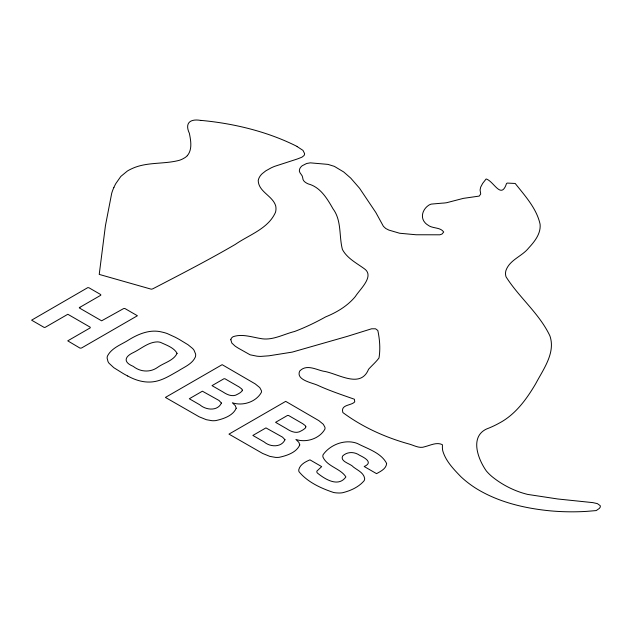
<?xml version="1.0" encoding="UTF-8"?>
<svg xmlns="http://www.w3.org/2000/svg" width="632" height="632" viewBox="0 0 632 632"><rect width="100%" height="100%" fill="white"/><g stroke="black" fill="none" stroke-linecap="round" stroke-linejoin="round"><path stroke-width="0.95" d="M113.91 187.404L114.21 186.748A139.309 80.43 0 0 1 115.79 183.612L120.823 176.431L127.316 171.075A37.272 21.52 0 0 1 131.495 168.855C146.529 161.595 163.728 164.533 179.425 160.275A22.626 13.067 0 0 0 182.648 158.948L184.742 157.771A19.758 11.408 0 0 0 187.277 155.717M187.277 155.717C192.507 149.587 190.809 140.62 189.387 133.368C184.56 123.066 190.106 118.524 200.81 120.428M297.111 146.569L302.981 150.384L304.585 153.592A9.851 5.688 0 0 1 303.945 155.614L301.97 157.163L298.565 158.521A83.574 48.253 0 0 1 295.871 159.469L274.588 166.366A56.011 32.335 0 0 0 271.144 167.875L265.811 170.838L262.162 173.713A28.393 16.393 0 0 0 258.219 180.555C258.535 191.836 272.574 195.722 275.671 205.795A39.603 22.863 0 0 1 275.481 212.328C268.252 228.768 249.103 234.788 235.286 244.418C208.284 260.147 180.476 274.446 152.739 288.848L151.309 289.203L99.224 274.407L105.441 225.624L111.706 193.281A122.497 70.721 0 0 1 113.902 187.404M127.711 375.993C134.395 379.666 141.876 382.234 149.594 382.044A19.331 11.163 0 0 0 152.778 381.831C162.195 380.772 170.261 375.392 178.343 370.889C184.37 366.947 192.223 364.056 195.328 357.056A19.782 11.423 0 0 0 195.588 354.007L194.064 350.294A25.825 14.915 0 0 0 192.61 348.485L188.012 344.74L179.393 339.502A152.478 88.03 0 0 0 175.064 337.156L167.235 333.57A28.077 16.211 0 0 0 162.013 332.077C150.558 329.067 139.103 333.641 129.402 339.495C121.865 344.48 111.769 347.553 107.448 356.061A18.976 10.957 0 0 0 107.124 358.091L107.969 361.48A23.281 13.446 0 0 0 109.012 363.226L113.815 367.69L123.414 373.662A149.713 86.434 0 0 0 127.711 375.993M200.818 120.38A191.109 110.331 0 0 1 297.206 146.513M221.429 403.042C217.645 411.329 206.103 410.215 199.933 404.883L189.316 398.752L202.39 391.2L218.956 400.443L221.429 403.042M284.985 439.73C281.43 447.606 270.267 447.195 264.231 442.005L252.871 435.44L265.946 427.896L282.512 437.139L284.985 439.73M230.822 339.716L231.841 343.065L235.12 346.107A93.086 53.744 0 0 0 238.359 348.192L250.122 354.813L256.805 356.156A22.689 13.098 0 0 0 260.7 356.409L268.979 355.8L292.245 352.111L347.102 336.429L371.584 328.79L375.558 328.79L377.825 330.481C379.729 339.455 380.488 348.88 379.002 357.973C375.953 362.112 371.979 365.438 368.567 369.262C360.398 389.462 337.377 373.03 323.165 371.166C315.629 369.404 306.354 364.064 299.742 371.016C295.539 379.808 311.805 382.684 317.446 385.165C329.422 390.702 342.086 394.882 354.402 399.242L354.734 401.881C351.187 405.863 340.348 404.33 342.868 412.562C362.642 427.232 385.733 437.597 409.449 444.13C414.513 445.552 419.664 448.831 425.036 446.65C430.589 445.26 436.68 441.918 442.329 444.636L442.447 445.686A51.943 29.988 0 0 0 442.834 451.082C445.868 461.249 453.665 469.236 460.862 476.686A135.754 78.376 0 0 0 469.481 483.891A138.25 79.822 0 0 0 475.517 488.07C497.55 501.879 523.438 508.096 549.066 510.735A139.277 80.414 0 0 0 586.844 511.359L596.245 510.577L599.405 508.373L600.305 506.983L600.258 505.711L597.398 503.625L592.903 502.63L557.732 498.98L527.673 494.414A66.297 38.276 0 0 1 520.499 492.336C510.103 488.797 500.307 483.393 491.807 476.425A76.986 44.445 0 0 1 486.356 470.974C478.132 459.417 469.497 436.988 486.522 429.01A86.489 49.936 0 0 0 499.146 423.163C515.436 414.6 526.448 399.337 535.612 383.877C543.196 369.443 555.781 352.877 549.911 335.892C539.349 313.512 519.046 297.443 506.027 276.792A31.418 18.138 0 0 1 506.003 270.33C509.874 259.681 522.079 256.355 528.692 247.965C534.664 241.487 541.024 233.579 540.091 224.194C536.592 208.355 524.995 195.873 515.214 183.47L507.243 183.075L506.501 183.549C501.113 200.075 493.884 181.186 486.134 178.959L482.619 183.446L480.66 187.175L480.091 190.019L480.707 193.992L479.246 196.078L463.327 198.377L446.737 202.69A22.144 12.782 0 0 1 442.368 203.133L431.308 204.097A8.627 4.985 0 0 0 428.393 205.471C422.776 209.318 419.996 217.29 425.115 222.796A17.293 9.986 0 0 0 427.825 225.016C432.407 228.831 440.299 226.896 443.696 232.031L442.021 234.038L439.872 234.804L416.14 234.764L399.606 233.24L388.846 230.08L385.749 228.492L383.411 226.343L375.858 212.542L359.576 188.281L350.728 178.106L343.721 171.983L334.344 166.358L327.937 164.383L310.312 162.851L306.654 163.49L302.207 165.742A14.868 8.587 0 0 0 299.679 168.997C297.941 172.67 302.665 174.495 302.72 177.813C302.681 181.005 305.746 182.869 308.345 183.944C320.385 187.096 327.226 198.677 333.009 208.813C341.809 220.647 338.894 236.036 342.418 249.49C347.015 258.18 356.369 262.999 364.072 268.56C375.226 275.963 359.711 289.377 355.397 296.471C347.56 305.951 336.903 312.311 325.638 316.893C315.66 322.446 305.359 327.416 294.662 331.468C283.46 334.202 272.092 341.003 260.25 338.46C251.465 337.006 241.716 333.625 233.105 336.722A8.169 4.716 0 0 0 231.043 338.91L230.822 339.716M386.626 463.43C386.294 468.747 380.63 471.369 376.553 473.652L364.182 466.511C373.71 462.458 364.427 457.655 359.584 455.269C354.394 451.619 347.134 451.469 342.512 456.138C340.04 461.826 350.673 463.533 353.446 467.08C357.562 470.24 363.787 472.76 364.656 478.495A12.308 7.102 0 0 1 364.095 480.762C358.731 487.114 350.42 490.851 342.449 492.755A13.24 7.647 0 0 1 338.776 493.007L336.706 492.905A17.293 9.986 0 0 1 333.601 492.494C321.017 488.307 307.468 482.09 299.007 471.693A12.917 7.458 0 0 1 298.786 469.734C299.955 464.567 305.517 461.676 309.964 459.859L321.672 466.621L316.956 471.022A5.475 3.16 0 0 0 317.303 472.949C324.919 479.222 338.373 487.635 345.902 476.931C340.68 468.47 327.305 466.724 322.976 457.086A13.043 7.529 0 0 1 323.07 454.756C330.236 444.501 345.341 438.798 357.38 443.49C367.476 448.775 381.222 452.781 386.626 463.43M236.21 408.209C232.995 415.793 223.254 418.977 215.686 420.604A12.901 7.45 0 0 1 212.004 420.699L206.324 419.695L199.112 416.764L165.41 397.425L222.156 364.672L255.257 383.916L259.776 387.613L261.372 390.592A13.075 7.552 0 0 1 261.348 392.464C255.952 402.078 242.664 406.265 232.363 402.782L235.302 405.657L236.21 408.209M299.766 444.896C296.55 452.48 286.81 455.664 279.241 457.299A12.901 7.45 0 0 1 275.56 457.394L269.88 456.391L262.667 453.46L228.966 434.121L285.711 401.367L318.812 420.612L323.331 424.301L324.927 427.287A13.075 7.552 0 0 1 324.903 429.152C319.508 438.774 306.22 442.961 295.918 439.469L298.857 442.345L299.766 444.896M177.071 353.351C173.658 360.706 163.933 362.76 157.621 367.358C150.163 372.714 140.359 372.027 133.273 366.386C122.916 362.128 124.544 356.543 133.779 352.356C141.434 348.54 148.536 342.031 157.447 341.888A8.358 4.827 0 0 1 160.512 342.37C166.287 345.119 173.974 347.545 177.071 353.351M242.317 390.102L241.874 391.287L240.042 392.796A31.892 18.415 0 0 1 237.743 394.131C232.892 397.41 227.275 394.81 222.978 391.959L212.02 385.639L223.957 378.75L224.976 378.781L239.196 387.005L241.74 388.941L242.317 390.102M305.872 426.798L305.43 427.983L303.597 429.491A31.892 18.415 0 0 1 301.298 430.827C296.447 434.105 290.831 431.506 286.533 428.654L275.576 422.334L287.513 415.445L288.532 415.469L302.752 423.701L305.296 425.636L305.872 426.798M79.932 307.286L79.253 307.903L101.626 320.819L123.588 308.598L124.82 308.479L137.405 315.747L81.552 347.995L80.074 348.153L67.735 340.846L90.297 327.826L90.179 327.178L67.829 314.27L45.235 327.321L44.185 327.439L31.6 320.171L87.777 287.631L88.915 287.75L100.725 294.567L100.82 295.231L79.932 307.286"/></g></svg>
